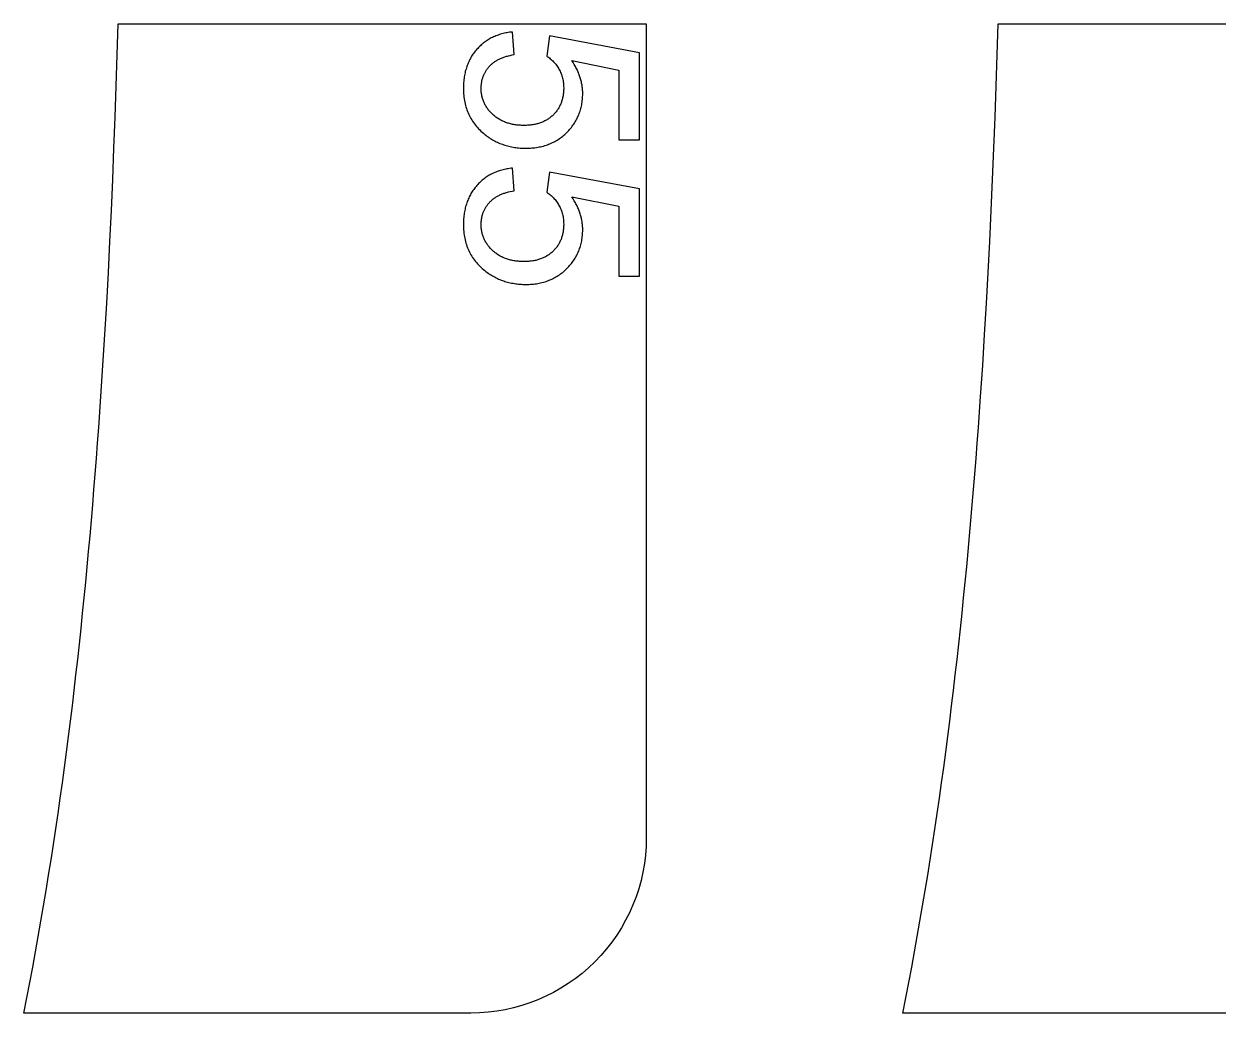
# Model space of a CAD drawing. Extents: x -8894 to -3022, y 6798 to 8329.
# Drawn here: x -8780.3 to -8440, y 7238.9 to 7520.9 of the extents above; entities that cross this region are included whole.
import ezdxf

# ---------------------------------------------------------------- set-up
doc = ezdxf.new("R2010")
doc.units = 0
doc.layers.add('LAYER_03', color=7, linetype='CONTINUOUS')
doc.layers.add('STEVILKE', color=7, linetype='CONTINUOUS')

msp = doc.modelspace()

# ---------------------------------------------------------------- linework, layer by layer
at = {"layer": 'LAYER_03'}
msp.add_lwpolyline([(-8652.95, 7238.88), (-8780.3, 7238.88), (-8779.44, 7243.24), (-8778.6, 7247.61), (-8777.78, 7251.98), (-8776.98, 7256.35), (-8776.2, 7260.72), (-8775.44, 7265.09), (-8774.69, 7269.47), (-8773.96, 7273.85), (-8773.25, 7278.22), (-8772.56, 7282.6), (-8771.88, 7286.99), (-8771.22, 7291.37), (-8770.57, 7295.75), (-8769.95, 7300.14), (-8769.33, 7304.53), (-8768.73, 7308.92), (-8768.15, 7313.31), (-8767.59, 7317.7), (-8767.03, 7322.09), (-8766.49, 7326.49), (-8765.97, 7330.89), (-8765.46, 7335.28), (-8764.96, 7339.68), (-8764.48, 7344.08), (-8764.01, 7348.48), (-8763.55, 7352.89), (-8763.11, 7357.29), (-8762.67, 7361.7), (-8762.25, 7366.1), (-8761.84, 7370.51), (-8761.44, 7374.92), (-8761.06, 7379.33), (-8760.68, 7383.74), (-8760.32, 7388.15), (-8759.96, 7392.56), (-8759.62, 7396.97), (-8759.28, 7401.39), (-8758.96, 7405.8), (-8758.34, 7414.64), (-8757.76, 7423.47), (-8757.21, 7432.32), (-8756.7, 7441.16), (-8756.23, 7450.01), (-8755.78, 7458.86), (-8755.37, 7467.71), (-8754.98, 7476.56), (-8754.62, 7485.42), (-8754.28, 7494.28), (-8753.98, 7503.15), (-8753.69, 7512.01), (-8753.42, 7520.88), (-8602.95, 7520.88), (-8602.95, 7288.88, -0.414214)], format="xyb", close=True, dxfattribs=at)
msp.add_lwpolyline([(-8402.19, 7238.88), (-8529.87, 7238.88), (-8529.01, 7243.24), (-8528.17, 7247.61), (-8527.34, 7251.98), (-8526.53, 7256.35), (-8525.75, 7260.72), (-8524.98, 7265.09), (-8524.22, 7269.46), (-8523.49, 7273.84), (-8522.77, 7278.22), (-8522.07, 7282.6), (-8521.39, 7286.98), (-8520.72, 7291.36), (-8520.07, 7295.75), (-8519.44, 7300.13), (-8518.82, 7304.52), (-8518.21, 7308.91), (-8517.63, 7313.3), (-8517.05, 7317.69), (-8516.5, 7322.09), (-8515.95, 7326.48), (-8515.42, 7330.88), (-8514.91, 7335.27), (-8514.4, 7339.67), (-8513.91, 7344.07), (-8513.44, 7348.47), (-8512.98, 7352.88), (-8512.53, 7357.28), (-8512.09, 7361.69), (-8511.66, 7366.09), (-8511.25, 7370.5), (-8510.84, 7374.91), (-8510.45, 7379.32), (-8510.07, 7383.73), (-8509.7, 7388.14), (-8509.34, 7392.55), (-8508.99, 7396.97), (-8508.65, 7401.38), (-8508.33, 7405.8), (-8507.7, 7414.63), (-8507.11, 7423.47), (-8506.55, 7432.31), (-8506.03, 7441.15), (-8505.55, 7450), (-8505.09, 7458.85), (-8504.67, 7467.7), (-8504.27, 7476.56), (-8503.9, 7485.42), (-8503.56, 7494.28), (-8503.25, 7503.14), (-8502.95, 7512.01), (-8502.68, 7520.88), (-8352.19, 7520.88)], dxfattribs=at)
at = {"layer": 'STEVILKE'}
for points in [[(-8641.11, 7518.56), (-8641.5, 7518.52), (-8641.89, 7518.47), (-8642.27, 7518.41), (-8642.65, 7518.35), (-8643.02, 7518.28), (-8643.39, 7518.2), (-8643.75, 7518.11), (-8644.11, 7518.02), (-8644.46, 7517.92), (-8644.81, 7517.81), (-8645.15, 7517.7), (-8645.49, 7517.58), (-8645.83, 7517.45), (-8646.15, 7517.31), (-8646.48, 7517.17), (-8646.8, 7517.02), (-8647.11, 7516.86), (-8647.42, 7516.7), (-8647.72, 7516.53), (-8648.02, 7516.35), (-8648.32, 7516.16), (-8648.61, 7515.97), (-8648.89, 7515.77), (-8649.17, 7515.56), (-8649.45, 7515.34), (-8649.72, 7515.12), (-8649.98, 7514.89), (-8650.24, 7514.65), (-8650.5, 7514.41), (-8650.75, 7514.16), (-8650.99, 7513.9), (-8651.24, 7513.63), (-8651.47, 7513.36), (-8651.7, 7513.08), (-8651.92, 7512.8), (-8652.13, 7512.52), (-8652.33, 7512.23), (-8652.53, 7511.93), (-8652.72, 7511.63), (-8652.91, 7511.32), (-8653.08, 7511.01), (-8653.25, 7510.69), (-8653.41, 7510.37), (-8653.56, 7510.05), (-8653.71, 7509.72), (-8653.84, 7509.38), (-8653.98, 7509.04), (-8654.1, 7508.7), (-8654.21, 7508.35), (-8654.32, 7507.99), (-8654.42, 7507.63), (-8654.52, 7507.27), (-8654.6, 7506.9), (-8654.68, 7506.52), (-8654.75, 7506.14), (-8654.81, 7505.76), (-8654.87, 7505.37), (-8654.92, 7504.97), (-8654.96, 7504.57), (-8654.99, 7504.17), (-8655.02, 7503.76), (-8655.04, 7503.35), (-8655.05, 7502.93), (-8655.05, 7502.51), (-8655.05, 7501.99), (-8655.03, 7501.48), (-8655, 7500.98), (-8654.96, 7500.48), (-8654.9, 7499.99), (-8654.84, 7499.51), (-8654.76, 7499.03), (-8654.67, 7498.57), (-8654.57, 7498.11), (-8654.46, 7497.65), (-8654.34, 7497.2), (-8654.2, 7496.76), (-8654.05, 7496.33), (-8653.89, 7495.9), (-8653.72, 7495.48), (-8653.54, 7495.07), (-8653.34, 7494.66), (-8653.13, 7494.26), (-8652.91, 7493.87), (-8652.68, 7493.48), (-8652.44, 7493.1), (-8652.19, 7492.73), (-8651.92, 7492.36), (-8651.64, 7492.01), (-8651.35, 7491.65), (-8651.05, 7491.31), (-8650.73, 7490.97), (-8650.41, 7490.64), (-8650.07, 7490.32), (-8649.72, 7490), (-8649.36, 7489.69), (-8648.99, 7489.38), (-8648.68, 7489.14), (-8648.36, 7488.9), (-8648.04, 7488.68), (-8647.72, 7488.46), (-8647.4, 7488.24), (-8647.07, 7488.04), (-8646.74, 7487.84), (-8646.4, 7487.65), (-8646.06, 7487.47), (-8645.72, 7487.3), (-8645.37, 7487.13), (-8645.02, 7486.97), (-8644.67, 7486.82), (-8644.31, 7486.68), (-8643.95, 7486.55), (-8643.58, 7486.42), (-8643.22, 7486.3), (-8642.84, 7486.19), (-8642.47, 7486.08), (-8642.09, 7485.99), (-8641.71, 7485.9), (-8641.32, 7485.82), (-8640.93, 7485.74), (-8640.54, 7485.68), (-8640.14, 7485.62), (-8639.74, 7485.57), (-8639.34, 7485.53), (-8638.93, 7485.49), (-8638.52, 7485.46), (-8638.1, 7485.45), (-8637.68, 7485.43), (-8637.26, 7485.43), (-8636.82, 7485.43), (-8636.38, 7485.45), (-8635.95, 7485.47), (-8635.52, 7485.5), (-8635.1, 7485.54), (-8634.68, 7485.59), (-8634.27, 7485.64), (-8633.86, 7485.71), (-8633.46, 7485.79), (-8633.06, 7485.87), (-8632.67, 7485.96), (-8632.28, 7486.06), (-8631.9, 7486.17), (-8631.52, 7486.29), (-8631.15, 7486.42), (-8630.79, 7486.55), (-8630.42, 7486.7), (-8630.07, 7486.85), (-8629.72, 7487.02), (-8629.37, 7487.19), (-8629.03, 7487.37), (-8628.69, 7487.56), (-8628.36, 7487.75), (-8628.03, 7487.96), (-8627.71, 7488.18), (-8627.4, 7488.4), (-8627.08, 7488.63), (-8626.78, 7488.87), (-8626.48, 7489.12), (-8626.18, 7489.38), (-8625.89, 7489.65), (-8625.6, 7489.93), (-8625.33, 7490.21), (-8625.06, 7490.5), (-8624.79, 7490.79), (-8624.54, 7491.09), (-8624.3, 7491.38), (-8624.06, 7491.69), (-8623.84, 7491.99), (-8623.62, 7492.31), (-8623.41, 7492.62), (-8623.21, 7492.94), (-8623.02, 7493.26), (-8622.84, 7493.59), (-8622.67, 7493.92), (-8622.51, 7494.26), (-8622.35, 7494.6), (-8622.2, 7494.94), (-8622.07, 7495.29), (-8621.94, 7495.64), (-8621.82, 7495.99), (-8621.71, 7496.35), (-8621.61, 7496.71), (-8621.51, 7497.08), (-8621.43, 7497.45), (-8621.35, 7497.83), (-8621.29, 7498.21), (-8621.23, 7498.59), (-8621.18, 7498.98), (-8621.14, 7499.37), (-8621.11, 7499.76), (-8621.09, 7500.16), (-8621.08, 7500.56), (-8621.07, 7500.97), (-8621.07, 7501.28), (-8621.08, 7501.59), (-8621.1, 7501.89), (-8621.12, 7502.2), (-8621.15, 7502.51), (-8621.18, 7502.81), (-8621.22, 7503.11), (-8621.27, 7503.41), (-8621.32, 7503.72), (-8621.38, 7504.02), (-8621.44, 7504.32), (-8621.51, 7504.62), (-8621.59, 7504.91), (-8621.67, 7505.21), (-8621.76, 7505.51), (-8621.86, 7505.8), (-8621.96, 7506.1), (-8622.06, 7506.39), (-8622.18, 7506.68), (-8622.3, 7506.98), (-8622.42, 7507.27), (-8622.55, 7507.56), (-8622.69, 7507.85), (-8622.84, 7508.14), (-8622.99, 7508.42), (-8623.14, 7508.71), (-8623.47, 7509.28), (-8623.83, 7509.85), (-8624.21, 7510.41), (-8610.78, 7507.72), (-8610.78, 7487.78), (-8604.92, 7487.78), (-8604.92, 7512.63), (-8630.58, 7517.47), (-8631.33, 7511.71), (-8631.07, 7511.53), (-8630.81, 7511.35), (-8630.55, 7511.16), (-8630.31, 7510.96), (-8630.07, 7510.76), (-8629.83, 7510.54), (-8629.61, 7510.32), (-8629.38, 7510.09), (-8629.17, 7509.85), (-8628.96, 7509.6), (-8628.76, 7509.35), (-8628.56, 7509.09), (-8628.37, 7508.82), (-8628.19, 7508.54), (-8628.01, 7508.25), (-8627.84, 7507.96), (-8627.67, 7507.66), (-8627.52, 7507.35), (-8627.38, 7507.04), (-8627.25, 7506.73), (-8627.13, 7506.41), (-8627.02, 7506.09), (-8626.92, 7505.76), (-8626.83, 7505.43), (-8626.75, 7505.09), (-8626.68, 7504.75), (-8626.62, 7504.4), (-8626.57, 7504.05), (-8626.54, 7503.7), (-8626.51, 7503.34), (-8626.5, 7502.98), (-8626.49, 7502.61), (-8626.49, 7502.31), (-8626.5, 7502.02), (-8626.52, 7501.73), (-8626.54, 7501.44), (-8626.56, 7501.16), (-8626.6, 7500.88), (-8626.64, 7500.61), (-8626.68, 7500.34), (-8626.73, 7500.07), (-8626.79, 7499.8), (-8626.85, 7499.54), (-8626.92, 7499.29), (-8626.99, 7499.03), (-8627.07, 7498.78), (-8627.16, 7498.53), (-8627.25, 7498.29), (-8627.35, 7498.05), (-8627.45, 7497.82), (-8627.56, 7497.58), (-8627.68, 7497.36), (-8627.8, 7497.13), (-8627.92, 7496.91), (-8628.06, 7496.69), (-8628.2, 7496.48), (-8628.34, 7496.26), (-8628.49, 7496.06), (-8628.65, 7495.85), (-8628.81, 7495.65), (-8628.98, 7495.46), (-8629.16, 7495.26), (-8629.34, 7495.07), (-8629.52, 7494.89), (-8629.72, 7494.71), (-8629.91, 7494.53), (-8630.11, 7494.36), (-8630.32, 7494.2), (-8630.53, 7494.04), (-8630.74, 7493.89), (-8630.96, 7493.74), (-8631.18, 7493.6), (-8631.41, 7493.46), (-8631.64, 7493.33), (-8631.87, 7493.21), (-8632.11, 7493.09), (-8632.35, 7492.98), (-8632.6, 7492.87), (-8632.85, 7492.77), (-8633.11, 7492.68), (-8633.37, 7492.59), (-8633.64, 7492.5), (-8633.91, 7492.43), (-8634.18, 7492.35), (-8634.46, 7492.29), (-8634.74, 7492.23), (-8635.03, 7492.17), (-8635.32, 7492.12), (-8635.62, 7492.08), (-8635.92, 7492.04), (-8636.22, 7492.01), (-8636.53, 7491.99), (-8636.84, 7491.97), (-8637.16, 7491.95), (-8637.48, 7491.94), (-8637.81, 7491.94), (-8638.15, 7491.94), (-8638.49, 7491.95), (-8638.82, 7491.97), (-8639.15, 7491.99), (-8639.48, 7492.01), (-8639.8, 7492.05), (-8640.12, 7492.09), (-8640.43, 7492.13), (-8640.74, 7492.18), (-8641.04, 7492.24), (-8641.34, 7492.3), (-8641.64, 7492.37), (-8641.93, 7492.45), (-8642.22, 7492.53), (-8642.5, 7492.61), (-8642.78, 7492.71), (-8643.06, 7492.81), (-8643.33, 7492.91), (-8643.59, 7493.02), (-8643.86, 7493.14), (-8644.11, 7493.26), (-8644.37, 7493.39), (-8644.62, 7493.52), (-8644.86, 7493.67), (-8645.1, 7493.81), (-8645.34, 7493.96), (-8645.57, 7494.12), (-8645.8, 7494.29), (-8646.02, 7494.46), (-8646.24, 7494.64), (-8646.46, 7494.82), (-8646.67, 7495.01), (-8646.87, 7495.2), (-8647.07, 7495.4), (-8647.26, 7495.59), (-8647.45, 7495.8), (-8647.63, 7496), (-8647.8, 7496.21), (-8647.97, 7496.41), (-8648.13, 7496.63), (-8648.28, 7496.84), (-8648.43, 7497.06), (-8648.57, 7497.28), (-8648.7, 7497.5), (-8648.83, 7497.72), (-8648.95, 7497.95), (-8649.07, 7498.18), (-8649.17, 7498.42), (-8649.27, 7498.65), (-8649.37, 7498.89), (-8649.46, 7499.13), (-8649.54, 7499.37), (-8649.61, 7499.62), (-8649.68, 7499.87), (-8649.74, 7500.12), (-8649.8, 7500.38), (-8649.85, 7500.63), (-8649.89, 7500.89), (-8649.93, 7501.15), (-8649.96, 7501.42), (-8649.98, 7501.69), (-8650, 7501.96), (-8650, 7502.23), (-8650.01, 7502.51), (-8650.01, 7502.73), (-8650, 7502.96), (-8649.99, 7503.19), (-8649.97, 7503.41), (-8649.95, 7503.63), (-8649.92, 7503.85), (-8649.89, 7504.06), (-8649.86, 7504.28), (-8649.82, 7504.49), (-8649.78, 7504.7), (-8649.73, 7504.91), (-8649.68, 7505.12), (-8649.62, 7505.32), (-8649.55, 7505.52), (-8649.49, 7505.72), (-8649.42, 7505.92), (-8649.34, 7506.11), (-8649.26, 7506.31), (-8649.17, 7506.5), (-8649.08, 7506.69), (-8648.99, 7506.87), (-8648.89, 7507.06), (-8648.78, 7507.24), (-8648.68, 7507.42), (-8648.56, 7507.6), (-8648.44, 7507.78), (-8648.32, 7507.95), (-8648.19, 7508.13), (-8648.06, 7508.3), (-8647.93, 7508.46), (-8647.79, 7508.63), (-8647.64, 7508.79), (-8647.49, 7508.95), (-8647.33, 7509.11), (-8647.17, 7509.27), (-8647.01, 7509.42), (-8646.84, 7509.56), (-8646.67, 7509.7), (-8646.49, 7509.84), (-8646.31, 7509.98), (-8646.12, 7510.11), (-8645.93, 7510.24), (-8645.74, 7510.36), (-8645.53, 7510.48), (-8645.33, 7510.6), (-8645.12, 7510.71), (-8644.91, 7510.82), (-8644.69, 7510.93), (-8644.46, 7511.03), (-8644.24, 7511.13), (-8644, 7511.22), (-8643.77, 7511.31), (-8643.52, 7511.4), (-8643.28, 7511.48), (-8643.03, 7511.56), (-8642.77, 7511.64), (-8642.51, 7511.71), (-8642.25, 7511.78), (-8641.71, 7511.91), (-8641.15, 7512.02), (-8640.57, 7512.12)], [(-8641.11, 7479.74), (-8641.5, 7479.7), (-8641.89, 7479.65), (-8642.27, 7479.59), (-8642.65, 7479.53), (-8643.02, 7479.46), (-8643.39, 7479.38), (-8643.75, 7479.29), (-8644.11, 7479.2), (-8644.46, 7479.1), (-8644.81, 7478.99), (-8645.15, 7478.88), (-8645.49, 7478.76), (-8645.83, 7478.63), (-8646.15, 7478.49), (-8646.48, 7478.35), (-8646.8, 7478.2), (-8647.11, 7478.04), (-8647.42, 7477.88), (-8647.72, 7477.71), (-8648.02, 7477.53), (-8648.32, 7477.34), (-8648.61, 7477.15), (-8648.89, 7476.95), (-8649.17, 7476.74), (-8649.45, 7476.52), (-8649.72, 7476.3), (-8649.98, 7476.07), (-8650.24, 7475.83), (-8650.5, 7475.59), (-8650.75, 7475.34), (-8650.99, 7475.08), (-8651.24, 7474.81), (-8651.47, 7474.54), (-8651.7, 7474.26), (-8651.92, 7473.98), (-8652.13, 7473.7), (-8652.33, 7473.4), (-8652.53, 7473.11), (-8652.72, 7472.81), (-8652.91, 7472.5), (-8653.08, 7472.19), (-8653.25, 7471.87), (-8653.41, 7471.55), (-8653.56, 7471.23), (-8653.71, 7470.9), (-8653.84, 7470.56), (-8653.98, 7470.22), (-8654.1, 7469.88), (-8654.21, 7469.52), (-8654.32, 7469.17), (-8654.42, 7468.81), (-8654.52, 7468.44), (-8654.6, 7468.08), (-8654.68, 7467.7), (-8654.75, 7467.32), (-8654.81, 7466.94), (-8654.87, 7466.55), (-8654.92, 7466.15), (-8654.96, 7465.75), (-8654.99, 7465.35), (-8655.02, 7464.94), (-8655.04, 7464.53), (-8655.05, 7464.11), (-8655.05, 7463.68), (-8655.05, 7463.17), (-8655.03, 7462.66), (-8655, 7462.16), (-8654.96, 7461.66), (-8654.9, 7461.17), (-8654.84, 7460.69), (-8654.76, 7460.21), (-8654.67, 7459.75), (-8654.57, 7459.28), (-8654.46, 7458.83), (-8654.34, 7458.38), (-8654.2, 7457.94), (-8654.05, 7457.51), (-8653.89, 7457.08), (-8653.72, 7456.66), (-8653.54, 7456.25), (-8653.34, 7455.84), (-8653.13, 7455.44), (-8652.91, 7455.05), (-8652.68, 7454.66), (-8652.44, 7454.28), (-8652.19, 7453.91), (-8651.92, 7453.54), (-8651.64, 7453.18), (-8651.35, 7452.83), (-8651.05, 7452.49), (-8650.73, 7452.15), (-8650.41, 7451.82), (-8650.07, 7451.49), (-8649.72, 7451.18), (-8649.36, 7450.87), (-8648.99, 7450.56), (-8648.68, 7450.32), (-8648.36, 7450.08), (-8648.04, 7449.86), (-8647.72, 7449.64), (-8647.4, 7449.42), (-8647.07, 7449.22), (-8646.74, 7449.02), (-8646.4, 7448.83), (-8646.06, 7448.65), (-8645.72, 7448.48), (-8645.37, 7448.31), (-8645.02, 7448.15), (-8644.67, 7448), (-8644.31, 7447.86), (-8643.95, 7447.72), (-8643.58, 7447.6), (-8643.22, 7447.48), (-8642.84, 7447.37), (-8642.47, 7447.26), (-8642.09, 7447.16), (-8641.71, 7447.08), (-8641.32, 7447), (-8640.93, 7446.92), (-8640.54, 7446.86), (-8640.14, 7446.8), (-8639.74, 7446.75), (-8639.34, 7446.71), (-8638.93, 7446.67), (-8638.52, 7446.64), (-8638.1, 7446.62), (-8637.68, 7446.61), (-8637.26, 7446.61), (-8636.82, 7446.61), (-8636.38, 7446.63), (-8635.95, 7446.65), (-8635.52, 7446.68), (-8635.1, 7446.72), (-8634.68, 7446.77), (-8634.27, 7446.82), (-8633.86, 7446.89), (-8633.46, 7446.96), (-8633.06, 7447.05), (-8632.67, 7447.14), (-8632.28, 7447.24), (-8631.9, 7447.35), (-8631.52, 7447.47), (-8631.15, 7447.6), (-8630.79, 7447.73), (-8630.42, 7447.88), (-8630.07, 7448.03), (-8629.72, 7448.2), (-8629.37, 7448.37), (-8629.03, 7448.55), (-8628.69, 7448.74), (-8628.36, 7448.93), (-8628.03, 7449.14), (-8627.71, 7449.35), (-8627.4, 7449.58), (-8627.08, 7449.81), (-8626.78, 7450.05), (-8626.48, 7450.3), (-8626.18, 7450.56), (-8625.89, 7450.83), (-8625.6, 7451.11), (-8625.33, 7451.39), (-8625.06, 7451.68), (-8624.79, 7451.97), (-8624.54, 7452.26), (-8624.3, 7452.56), (-8624.06, 7452.87), (-8623.84, 7453.17), (-8623.62, 7453.49), (-8623.41, 7453.8), (-8623.21, 7454.12), (-8623.02, 7454.44), (-8622.84, 7454.77), (-8622.67, 7455.1), (-8622.51, 7455.44), (-8622.35, 7455.78), (-8622.2, 7456.12), (-8622.07, 7456.47), (-8621.94, 7456.82), (-8621.82, 7457.17), (-8621.71, 7457.53), (-8621.61, 7457.89), (-8621.51, 7458.26), (-8621.43, 7458.63), (-8621.35, 7459.01), (-8621.29, 7459.39), (-8621.23, 7459.77), (-8621.18, 7460.16), (-8621.14, 7460.55), (-8621.11, 7460.94), (-8621.09, 7461.34), (-8621.08, 7461.74), (-8621.07, 7462.15), (-8621.07, 7462.46), (-8621.08, 7462.77), (-8621.1, 7463.07), (-8621.12, 7463.38), (-8621.15, 7463.68), (-8621.18, 7463.99), (-8621.22, 7464.29), (-8621.27, 7464.59), (-8621.32, 7464.9), (-8621.38, 7465.2), (-8621.44, 7465.5), (-8621.51, 7465.8), (-8621.59, 7466.09), (-8621.67, 7466.39), (-8621.76, 7466.69), (-8621.86, 7466.98), (-8621.96, 7467.28), (-8622.06, 7467.57), (-8622.18, 7467.86), (-8622.3, 7468.16), (-8622.42, 7468.45), (-8622.55, 7468.74), (-8622.69, 7469.03), (-8622.84, 7469.31), (-8622.99, 7469.6), (-8623.14, 7469.89), (-8623.47, 7470.46), (-8623.83, 7471.03), (-8624.21, 7471.59), (-8610.78, 7468.9), (-8610.78, 7448.96), (-8604.92, 7448.96), (-8604.92, 7473.81), (-8630.58, 7478.65), (-8631.33, 7472.89), (-8631.07, 7472.71), (-8630.81, 7472.53), (-8630.55, 7472.34), (-8630.31, 7472.14), (-8630.07, 7471.94), (-8629.83, 7471.72), (-8629.61, 7471.5), (-8629.38, 7471.27), (-8629.17, 7471.03), (-8628.96, 7470.78), (-8628.76, 7470.53), (-8628.56, 7470.27), (-8628.37, 7470), (-8628.19, 7469.72), (-8628.01, 7469.43), (-8627.84, 7469.14), (-8627.67, 7468.84), (-8627.52, 7468.53), (-8627.38, 7468.22), (-8627.25, 7467.91), (-8627.13, 7467.59), (-8627.02, 7467.27), (-8626.92, 7466.94), (-8626.83, 7466.61), (-8626.75, 7466.27), (-8626.68, 7465.93), (-8626.62, 7465.58), (-8626.57, 7465.23), (-8626.54, 7464.88), (-8626.51, 7464.52), (-8626.5, 7464.16), (-8626.49, 7463.79), (-8626.49, 7463.49), (-8626.5, 7463.2), (-8626.52, 7462.91), (-8626.54, 7462.62), (-8626.56, 7462.34), (-8626.6, 7462.06), (-8626.64, 7461.79), (-8626.68, 7461.52), (-8626.73, 7461.25), (-8626.79, 7460.98), (-8626.85, 7460.72), (-8626.92, 7460.46), (-8626.99, 7460.21), (-8627.07, 7459.96), (-8627.16, 7459.71), (-8627.25, 7459.47), (-8627.35, 7459.23), (-8627.45, 7459), (-8627.56, 7458.76), (-8627.68, 7458.53), (-8627.8, 7458.31), (-8627.92, 7458.09), (-8628.06, 7457.87), (-8628.2, 7457.66), (-8628.34, 7457.44), (-8628.49, 7457.24), (-8628.65, 7457.03), (-8628.81, 7456.83), (-8628.98, 7456.64), (-8629.16, 7456.44), (-8629.34, 7456.25), (-8629.52, 7456.07), (-8629.72, 7455.89), (-8629.91, 7455.71), (-8630.11, 7455.54), (-8630.32, 7455.38), (-8630.53, 7455.22), (-8630.74, 7455.07), (-8630.96, 7454.92), (-8631.18, 7454.78), (-8631.41, 7454.64), (-8631.64, 7454.51), (-8631.87, 7454.39), (-8632.11, 7454.27), (-8632.35, 7454.16), (-8632.6, 7454.05), (-8632.85, 7453.95), (-8633.11, 7453.86), (-8633.37, 7453.77), (-8633.64, 7453.68), (-8633.91, 7453.61), (-8634.18, 7453.53), (-8634.46, 7453.47), (-8634.74, 7453.41), (-8635.03, 7453.35), (-8635.32, 7453.3), (-8635.62, 7453.26), (-8635.92, 7453.22), (-8636.22, 7453.19), (-8636.53, 7453.16), (-8636.84, 7453.14), (-8637.16, 7453.13), (-8637.48, 7453.12), (-8637.81, 7453.12), (-8638.15, 7453.12), (-8638.49, 7453.13), (-8638.82, 7453.15), (-8639.15, 7453.17), (-8639.48, 7453.19), (-8639.8, 7453.23), (-8640.12, 7453.27), (-8640.43, 7453.31), (-8640.74, 7453.36), (-8641.04, 7453.42), (-8641.34, 7453.48), (-8641.64, 7453.55), (-8641.93, 7453.63), (-8642.22, 7453.71), (-8642.5, 7453.79), (-8642.78, 7453.89), (-8643.06, 7453.98), (-8643.33, 7454.09), (-8643.59, 7454.2), (-8643.86, 7454.32), (-8644.11, 7454.44), (-8644.37, 7454.57), (-8644.62, 7454.7), (-8644.86, 7454.84), (-8645.1, 7454.99), (-8645.34, 7455.14), (-8645.57, 7455.3), (-8645.8, 7455.47), (-8646.02, 7455.64), (-8646.24, 7455.81), (-8646.46, 7456), (-8646.67, 7456.19), (-8646.87, 7456.38), (-8647.07, 7456.58), (-8647.26, 7456.77), (-8647.45, 7456.97), (-8647.63, 7457.18), (-8647.8, 7457.38), (-8647.97, 7457.59), (-8648.13, 7457.81), (-8648.28, 7458.02), (-8648.43, 7458.24), (-8648.57, 7458.46), (-8648.7, 7458.68), (-8648.83, 7458.9), (-8648.95, 7459.13), (-8649.07, 7459.36), (-8649.17, 7459.59), (-8649.27, 7459.83), (-8649.37, 7460.07), (-8649.46, 7460.31), (-8649.54, 7460.55), (-8649.61, 7460.8), (-8649.68, 7461.05), (-8649.74, 7461.3), (-8649.8, 7461.55), (-8649.85, 7461.81), (-8649.89, 7462.07), (-8649.93, 7462.33), (-8649.96, 7462.6), (-8649.98, 7462.87), (-8650, 7463.14), (-8650, 7463.41), (-8650.01, 7463.68), (-8650.01, 7463.91), (-8650, 7464.14), (-8649.99, 7464.37), (-8649.97, 7464.59), (-8649.95, 7464.81), (-8649.92, 7465.03), (-8649.89, 7465.24), (-8649.86, 7465.46), (-8649.82, 7465.67), (-8649.78, 7465.88), (-8649.73, 7466.09), (-8649.68, 7466.29), (-8649.62, 7466.5), (-8649.55, 7466.7), (-8649.49, 7466.9), (-8649.42, 7467.1), (-8649.34, 7467.29), (-8649.26, 7467.49), (-8649.17, 7467.68), (-8649.08, 7467.87), (-8648.99, 7468.05), (-8648.89, 7468.24), (-8648.78, 7468.42), (-8648.68, 7468.6), (-8648.56, 7468.78), (-8648.44, 7468.96), (-8648.32, 7469.13), (-8648.19, 7469.3), (-8648.06, 7469.47), (-8647.93, 7469.64), (-8647.79, 7469.81), (-8647.64, 7469.97), (-8647.49, 7470.13), (-8647.33, 7470.29), (-8647.17, 7470.45), (-8647.01, 7470.6), (-8646.84, 7470.74), (-8646.67, 7470.88), (-8646.49, 7471.02), (-8646.31, 7471.16), (-8646.12, 7471.29), (-8645.93, 7471.42), (-8645.74, 7471.54), (-8645.53, 7471.66), (-8645.33, 7471.78), (-8645.12, 7471.89), (-8644.91, 7472), (-8644.69, 7472.11), (-8644.46, 7472.21), (-8644.24, 7472.31), (-8644, 7472.4), (-8643.77, 7472.49), (-8643.52, 7472.58), (-8643.28, 7472.66), (-8643.03, 7472.74), (-8642.77, 7472.82), (-8642.51, 7472.89), (-8642.25, 7472.96), (-8641.71, 7473.09), (-8641.15, 7473.2), (-8640.57, 7473.3)]]:
    msp.add_lwpolyline(points, close=True, dxfattribs=at)

doc.saveas('drawing.dxf')
